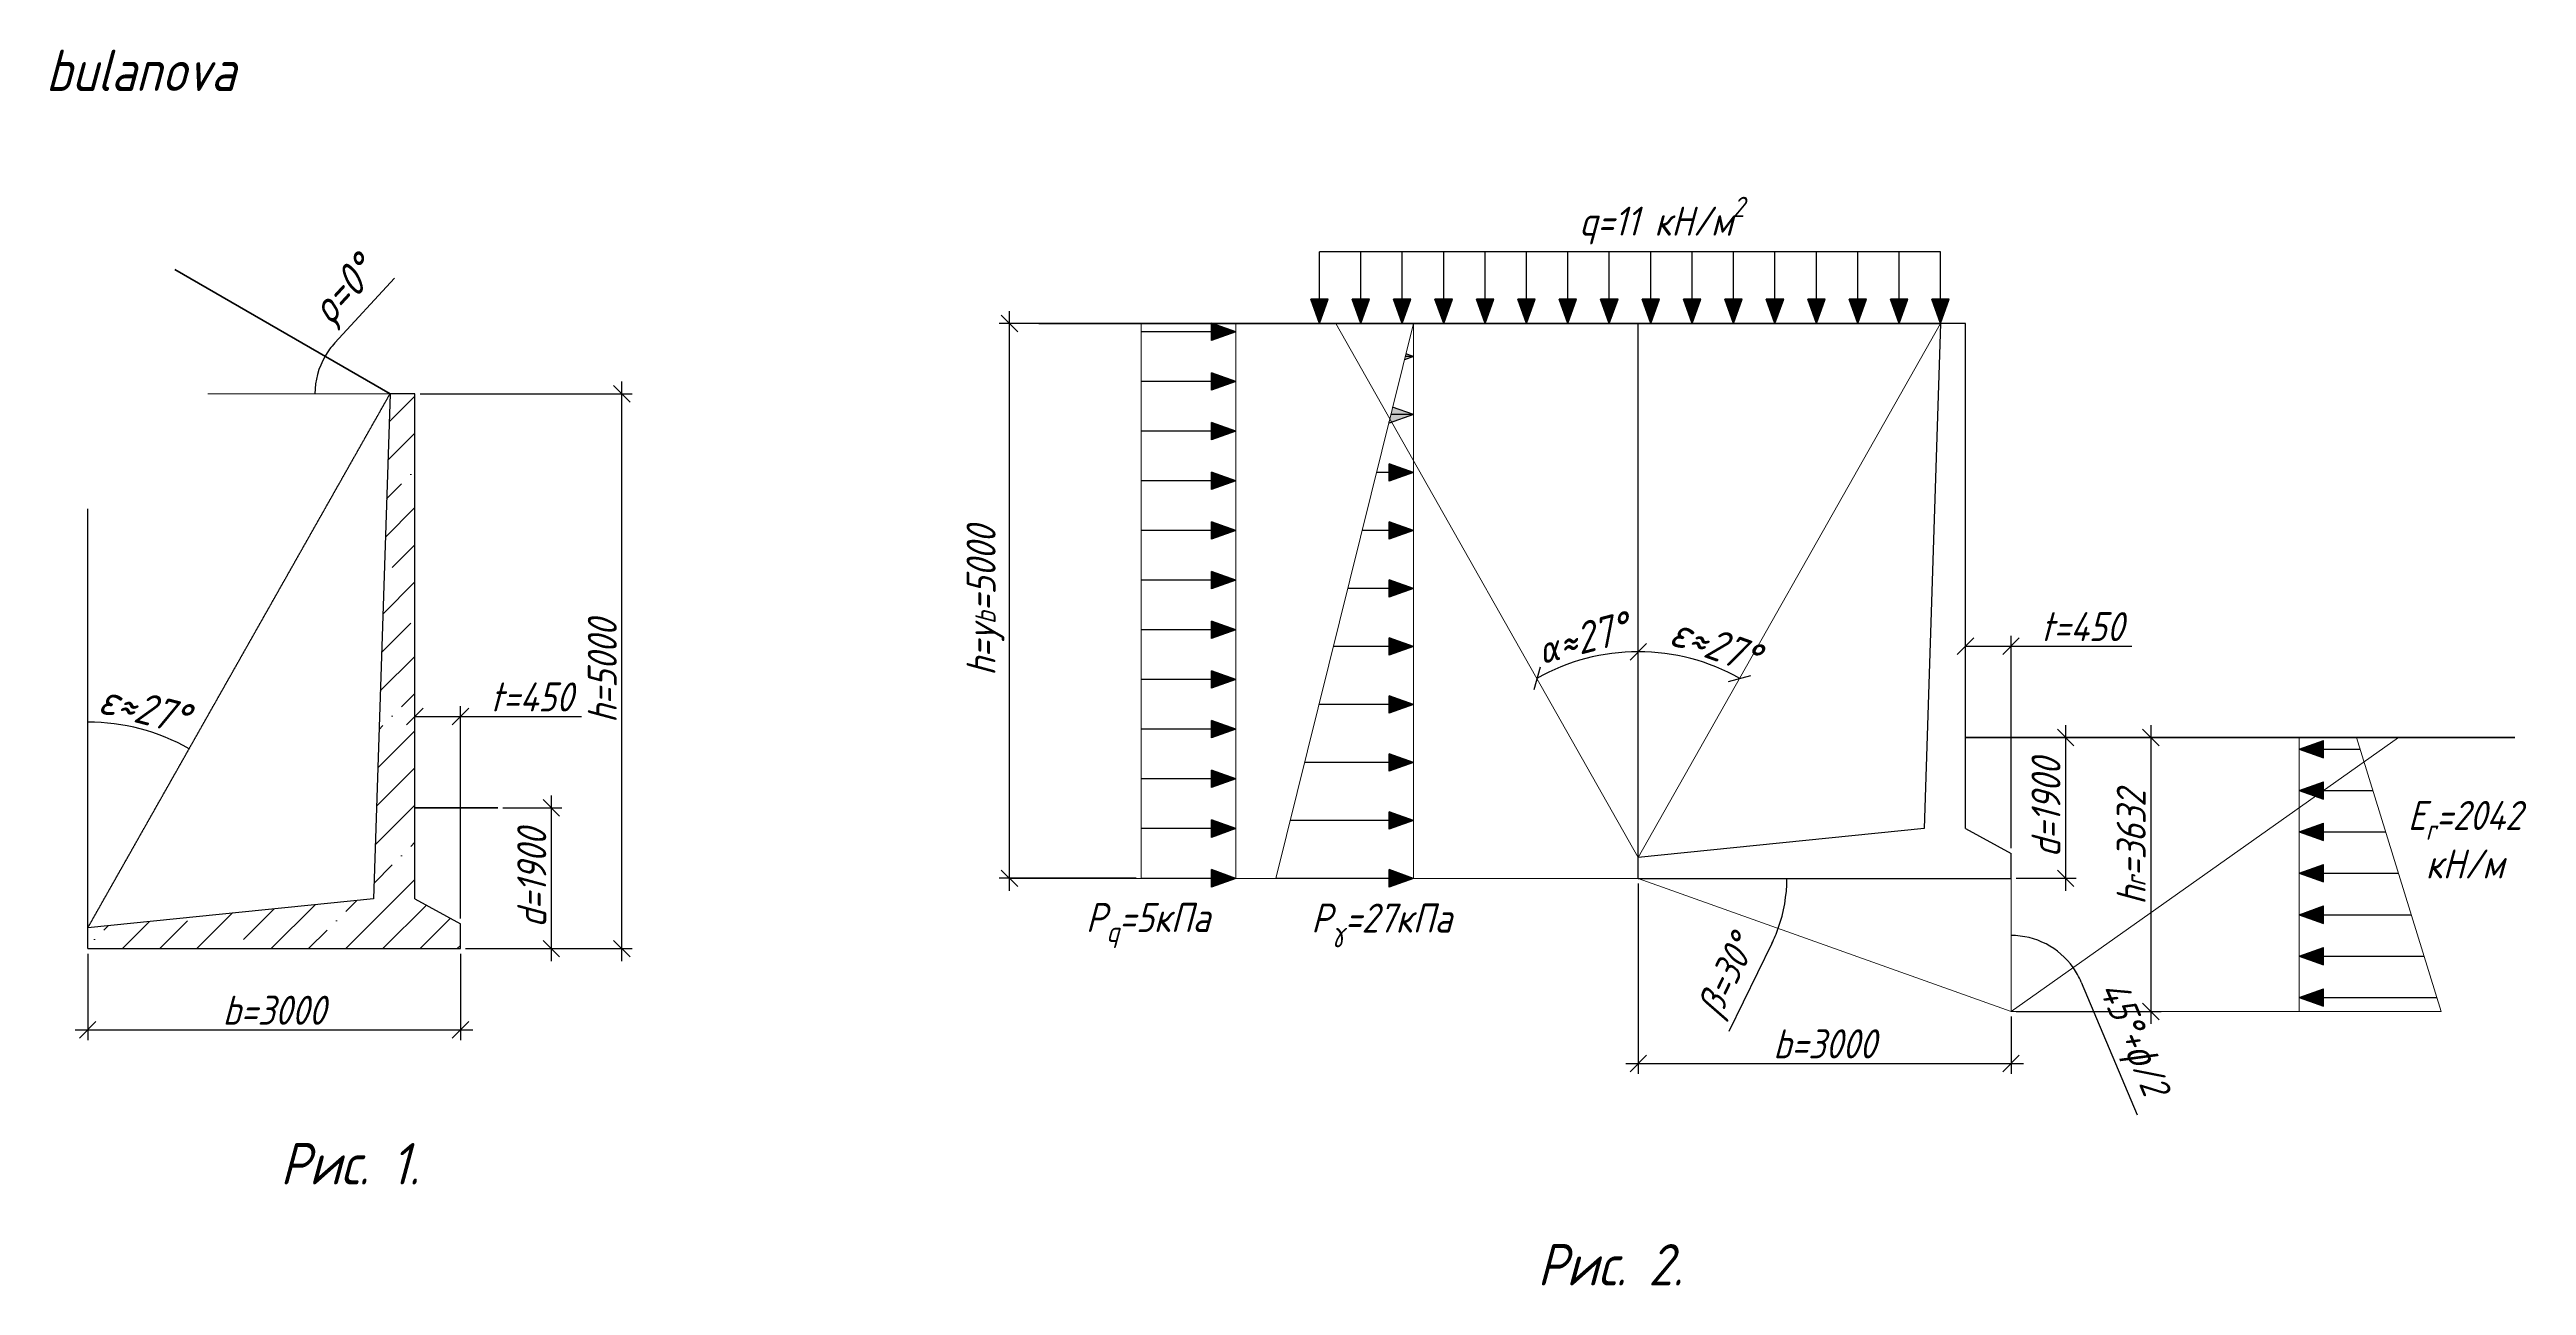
# Model space of a CAD drawing. Header units: millimetres. Extents: x -1004 to 900128, y -352756 to 107728.
# Drawn here: x 417828 to 447733, y -127437 to -112512 of the extents above; entities that cross this region are included whole.
import ezdxf

# ---------------------------------------------------------------- set-up
doc = ezdxf.new("R2010")
doc.units = ezdxf.units.MM
doc.linetypes.add('ACAD_ISO02W100', pattern=[15, 12, -3])
doc.linetypes.add('ACAD_ISO04W100', pattern=[30, 24, -3, 0, -3])
for name, color, linetype, lineweight in [('axles', 152, 'ACAD_ISO04W100', 20), ('basic', 95, 'Continuous', 30), ('hatch', 117, 'ACAD_ISO02W100', 25), ('hatching', 225, 'Continuous', 20), ('size', 45, 'Continuous', 20), ('text', 13, 'Continuous', 20), ('thick', 42, 'Continuous', 35), ('thin', 153, 'Continuous', 18)]:
    doc.layers.add(name, color=color, linetype=linetype, lineweight=lineweight)
doc.styles.add('Structures', font='isocpeur.ttf', dxfattribs={"width": 0.85, "oblique": 15})
doc.styles.add('structures 5', font='isocpeur.ttf', dxfattribs={"width": 0.85, "oblique": 15, "height": 5})
doc.dimstyles.new('structures 3.5', dxfattribs={"dimtxt": 3.5, "dimasz": 2, "dimexe": 1.25, "dimexo": 0.625, "dimtad": 1, "dimtxsty": 'Structures', "dimblk": 'OBLIQUE', "dimcen": 2.5, "dimdle": 1.5, "dimadec": 0, "dimazin": 0, "dimtfac": 1, "dimtmove": 0, "dimatfit": 3, "dimfxl": 1, "dimarcsym": 0})

# ---------------------------------------------------------------- blocks, each defined once
blk = doc.blocks.new('*D701')
at = {"layer": 'Defpoints', "color": 0, "transparency": 16777216}
for p in [(421939, -116669), (418289, -118059), (419126, -120779), (418289, -123119), (418289, -123119)]:
    blk.add_point(p, dxfattribs=at)
at = {"layer": 'size', "color": 0, "lineweight": -2, "transparency": 16777216}
blk.add_arc((418289, -123119), 2486, 60.4948, 90, dxfattribs=at)
at = {"layer": 'size', "color": 0, "transparency": 16777216, "insert": (418966, -120467), "char_height": 350, "attachment_point": 5, "rotation": 345.6873, "style": 'Structures'}
blk.add_mtext('{\\H1.08333x;ε≈27%%D}', dxfattribs=at)
blk = doc.blocks.new('_None')
blk = doc.blocks.new('_Oblique')
at = {"color": 0, "linetype": 'ByBlock', "lineweight": -2}
blk.add_line((-0.5, -0.5), (0.5, 0.5), dxfattribs=at)
blk = doc.blocks.new('*D702')
at = {"layer": 'Defpoints', "color": 0, "transparency": 16777216}
for p in [(418289, -123369), (422789, -123369), (422789, -124350)]:
    blk.add_point(p, dxfattribs=at)
at = {"layer": 'size', "color": 0, "lineweight": -2, "transparency": 16777216}
for p, q in [((418289, -123432), (418289, -124475)), ((422789, -123432), (422789, -124475)), ((418139, -124350), (422939, -124350))]:
    blk.add_line(p, q, dxfattribs=at)
at = {"layer": 'size', "color": 0, "lineweight": -2, "transparency": 16777216, "xscale": 200, "yscale": 200, "zscale": 200, "rotation": 180}
blk.add_blockref('_Oblique', (418289, -124350), dxfattribs=at)
at = {"layer": 'size', "color": 0, "lineweight": -2, "transparency": 16777216, "xscale": 200, "yscale": 200, "zscale": 200}
blk.add_blockref('_Oblique', (422789, -124350), dxfattribs=at)
at = {"layer": 'size', "color": 0, "transparency": 16777216, "insert": (420539, -124113), "char_height": 350, "attachment_point": 5, "style": 'Structures'}
blk.add_mtext('b=3000', dxfattribs=at)
blk = doc.blocks.new('*D703')
at = {"layer": 'Defpoints', "color": 0, "transparency": 16777216}
for p in [(423239, -121669), (423887, -121669), (422789, -123369)]:
    blk.add_point(p, dxfattribs=at)
at = {"layer": 'size', "color": 0, "lineweight": -2, "transparency": 16777216}
for p, q in [((423302, -121669), (424012, -121669)), ((423887, -123519), (423887, -121519)), ((422852, -123369), (424012, -123369))]:
    blk.add_line(p, q, dxfattribs=at)
at = {"layer": 'size', "color": 0, "lineweight": -2, "transparency": 16777216, "xscale": 200, "yscale": 200, "zscale": 200}
for p, rotation in [((423887, -121669), 90), ((423887, -123369), 270)]:
    blk.add_blockref('_Oblique', p, dxfattribs=dict(at, rotation=rotation))
at = {"layer": 'size', "color": 0, "transparency": 16777216, "insert": (423650, -122519), "char_height": 350, "attachment_point": 5, "rotation": 90, "style": 'Structures'}
blk.add_mtext('d=1900', dxfattribs=at)
blk = doc.blocks.new('*D704')
at = {"layer": 'Defpoints', "color": 0, "transparency": 16777216}
for p in [(422239, -116669), (424739, -116669), (422789, -123369)]:
    blk.add_point(p, dxfattribs=at)
at = {"layer": 'size', "color": 0, "lineweight": -2, "transparency": 16777216}
for p, q in [((424739, -123519), (424739, -116519)), ((422302, -116669), (424864, -116669)), ((422852, -123369), (424864, -123369))]:
    blk.add_line(p, q, dxfattribs=at)
at = {"layer": 'size', "color": 0, "lineweight": -2, "transparency": 16777216, "xscale": 200, "yscale": 200, "zscale": 200}
for p, rotation in [((424739, -116669), 90), ((424739, -123369), 270)]:
    blk.add_blockref('_Oblique', p, dxfattribs=dict(at, rotation=rotation))
at = {"layer": 'size', "color": 0, "transparency": 16777216, "insert": (424502, -120019), "char_height": 350, "width": 1317.03, "attachment_point": 5, "rotation": 90, "style": 'Structures'}
blk.add_mtext('h=5000', dxfattribs=at)
blk = doc.blocks.new('*D705')
at = {"layer": 'Defpoints', "color": 0, "transparency": 16777216}
for p in [(422239, -120567), (422239, -121669), (422789, -123069)]:
    blk.add_point(p, dxfattribs=at)
at = {"layer": 'size', "color": 0, "lineweight": -2, "transparency": 16777216}
for p, q in [((422239, -121607), (422239, -120442)), ((422789, -123007), (422789, -120442)), ((422239, -120567), (422939, -120567)), ((422789, -120567), (424250, -120567))]:
    blk.add_line(p, q, dxfattribs=at)
at = {"layer": 'size', "color": 0, "lineweight": -2, "transparency": 16777216, "xscale": 200, "yscale": 200, "zscale": 200, "rotation": 180}
blk.add_blockref('_Oblique', (422239, -120567), dxfattribs=at)
at = {"layer": 'size', "color": 0, "lineweight": -2, "transparency": 16777216, "xscale": 200, "yscale": 200, "zscale": 200}
blk.add_blockref('_Oblique', (422789, -120567), dxfattribs=at)
at = {"layer": 'size', "color": 0, "transparency": 16777216, "insert": (423649, -120330), "char_height": 350, "attachment_point": 5, "style": 'Structures'}
blk.add_mtext('t=450', dxfattribs=at)
blk = doc.blocks.new('*D707')
at = {"layer": 'Defpoints', "color": 0, "transparency": 16777216}
for p in [(419341, -115169), (421047, -116512), (419739, -116669), (421939, -116669), (421939, -116669)]:
    blk.add_point(p, dxfattribs=at)
at = {"layer": 'size', "color": 0, "lineweight": -2, "transparency": 16777216}
blk.add_line((421273, -116055), (421994, -115274), dxfattribs=at)
for start, end in [(150, 180), (137.3264, 150)]:
    blk.add_arc((421939, -116669), 906, start, end, dxfattribs=at)
at = {"layer": 'size', "color": 0, "transparency": 16777216, "insert": (421406, -115455), "char_height": 350, "attachment_point": 5, "rotation": 47.3264, "style": 'Structures'}
blk.add_mtext('{\\H1.08333x;ρ=0%%D}', dxfattribs=at)
blk = doc.blocks.new('*D708')
at = {"layer": 'Defpoints', "color": 0, "transparency": 16777216}
for p in [(437010, -115820), (440660, -115820), (437435, -119821), (437010, -122270), (437010, -122270)]:
    blk.add_point(p, dxfattribs=at)
at = {"layer": 'size', "color": 0, "lineweight": -2, "transparency": 16777216}
blk.add_arc((437010, -122270), 2486, 60.4948, 90, dxfattribs=at)
at = {"layer": 'size', "color": 0, "lineweight": -2, "transparency": 16777216, "xscale": 200, "yscale": 200, "zscale": 200}
for p, rotation in [((437010, -119785), 179.9999999999998), ((438234, -120107), 330.4948485991385)]:
    blk.add_blockref('_Oblique', p, dxfattribs=dict(at, rotation=rotation))
at = {"layer": 'size', "color": 0, "transparency": 16777216, "insert": (437932, -119693), "char_height": 350, "attachment_point": 5, "rotation": 340.3299, "style": 'Structures'}
blk.add_mtext('{\\H1.08333x;ε≈27%%D}', dxfattribs=at)
blk = doc.blocks.new('*D709')
at = {"layer": 'Defpoints', "color": 0, "transparency": 16777216}
for p in [(437010, -122520), (441510, -124127), (441510, -124756)]:
    blk.add_point(p, dxfattribs=at)
at = {"layer": 'size', "color": 0, "lineweight": -2, "transparency": 16777216}
for p, q in [((437010, -122583), (437010, -124881)), ((441510, -124190), (441510, -124881)), ((436860, -124756), (441660, -124756))]:
    blk.add_line(p, q, dxfattribs=at)
at = {"layer": 'size', "color": 0, "lineweight": -2, "transparency": 16777216, "xscale": 200, "yscale": 200, "zscale": 200, "rotation": 180}
blk.add_blockref('_Oblique', (437010, -124756), dxfattribs=at)
at = {"layer": 'size', "color": 0, "lineweight": -2, "transparency": 16777216, "xscale": 200, "yscale": 200, "zscale": 200}
blk.add_blockref('_Oblique', (441510, -124756), dxfattribs=at)
at = {"layer": 'size', "color": 0, "transparency": 16777216, "insert": (439260, -124519), "char_height": 350, "attachment_point": 5, "style": 'Structures'}
blk.add_mtext('b=3000', dxfattribs=at)
blk = doc.blocks.new('*D710')
at = {"layer": 'Defpoints', "color": 0, "transparency": 16777216}
for p in [(440960, -120820), (442170, -120820), (441510, -122520)]:
    blk.add_point(p, dxfattribs=at)
at = {"layer": 'size', "color": 0, "lineweight": -2, "transparency": 16777216}
for p, q in [((442170, -122670), (442170, -120670)), ((441023, -120820), (442295, -120820)), ((441573, -122520), (442295, -122520))]:
    blk.add_line(p, q, dxfattribs=at)
at = {"layer": 'size', "color": 0, "lineweight": -2, "transparency": 16777216, "xscale": 200, "yscale": 200, "zscale": 200}
for p, rotation in [((442170, -120820), 90), ((442170, -122520), 270)]:
    blk.add_blockref('_Oblique', p, dxfattribs=dict(at, rotation=rotation))
at = {"layer": 'size', "color": 0, "transparency": 16777216, "insert": (441932, -121670), "char_height": 350, "attachment_point": 5, "rotation": 90, "style": 'Structures'}
blk.add_mtext('d=1900', dxfattribs=at)
blk = doc.blocks.new('*D711')
at = {"layer": 'Defpoints', "color": 0, "transparency": 16777216}
for p in [(440960, -119718), (440960, -120820), (441510, -122220)]:
    blk.add_point(p, dxfattribs=at)
at = {"layer": 'size', "color": 0, "lineweight": -2, "transparency": 16777216}
for p, q in [((440960, -120758), (440960, -119593)), ((441510, -122158), (441510, -119593)), ((440960, -119718), (441660, -119718)), ((441510, -119718), (442970, -119718))]:
    blk.add_line(p, q, dxfattribs=at)
at = {"layer": 'size', "color": 0, "lineweight": -2, "transparency": 16777216, "xscale": 200, "yscale": 200, "zscale": 200, "rotation": 180}
blk.add_blockref('_Oblique', (440960, -119718), dxfattribs=at)
at = {"layer": 'size', "color": 0, "lineweight": -2, "transparency": 16777216, "xscale": 200, "yscale": 200, "zscale": 200}
blk.add_blockref('_Oblique', (441510, -119718), dxfattribs=at)
at = {"layer": 'size', "color": 0, "transparency": 16777216, "insert": (442370, -119481), "char_height": 350, "attachment_point": 5, "style": 'Structures'}
blk.add_mtext('t=450', dxfattribs=at)
blk = doc.blocks.new('*D712')
at = {"layer": 'Defpoints', "color": 0, "transparency": 16777216}
for p in [(443038, -120820), (441510, -124127), (443199, -124127)]:
    blk.add_point(p, dxfattribs=at)
at = {"layer": 'size', "color": 0, "lineweight": -2, "transparency": 16777216}
for p, q in [((443199, -120670), (443199, -124277)), ((443100, -120820), (443324, -120820)), ((441573, -124127), (443324, -124127))]:
    blk.add_line(p, q, dxfattribs=at)
at = {"layer": 'size', "color": 0, "lineweight": -2, "transparency": 16777216, "xscale": 200, "yscale": 200, "zscale": 200}
for p, rotation in [((443199, -120820), 90), ((443199, -124127), 270)]:
    blk.add_blockref('_Oblique', p, dxfattribs=dict(at, rotation=rotation))
at = {"layer": 'size', "color": 0, "transparency": 16777216, "insert": (442961, -122147), "char_height": 350, "attachment_point": 5, "rotation": 90, "style": 'Structures'}
blk.add_mtext('h{\\H0.7x;\\S^ r;}=3632', dxfattribs=at)
blk = doc.blocks.new('*D713')
at = {"layer": 'Defpoints', "color": 0, "transparency": 16777216}
for p in [(437010, -122520), (437010, -122520), (441510, -122520), (438793, -122725), (441510, -124129)]:
    blk.add_point(p, dxfattribs=at)
at = {"layer": 'size', "color": 0, "lineweight": -2, "transparency": 16777216}
blk.add_line((438622, -123308), (438102, -124371), dxfattribs=at)
for start, end in [(340.3359, 0), (333.9455, 340.3359)]:
    blk.add_arc((437010, -122520), 1794, start, end, dxfattribs=at)
at = {"layer": 'size', "color": 0, "transparency": 16777216, "insert": (438110, -123717), "char_height": 350, "attachment_point": 5, "rotation": 63.9455, "style": 'Structures'}
blk.add_mtext('{\\H0.95833x;β=30%%D}', dxfattribs=at)
blk = doc.blocks.new('*D714')
at = {"layer": 'Defpoints', "color": 0, "transparency": 16777216}
for p in [(446189, -120820), (441510, -122520), (441798, -123255), (441510, -124129), (441510, -124129)]:
    blk.add_point(p, dxfattribs=at)
at = {"layer": 'size', "color": 0, "lineweight": -2, "transparency": 16777216}
blk.add_line((442358, -123773), (443031, -125376), dxfattribs=at)
for start, end in [(35.2586, 90), (22.7695, 35.2586)]:
    blk.add_arc((441510, -124129), 919, start, end, dxfattribs=at)
at = {"layer": 'size', "color": 0, "transparency": 16777216, "insert": (442960, -124463), "char_height": 350, "attachment_point": 5, "rotation": 292.7695, "style": 'Structures'}
blk.add_mtext('45%%D+{\\H0.95833x;ϕ/2}', dxfattribs=at)
blk = doc.blocks.new('*D706')
at = {"layer": 'Defpoints', "color": 0, "transparency": 16777216}
for p in [(433360, -115820), (437010, -117210), (436173, -119930), (437010, -122270), (437010, -122270)]:
    blk.add_point(p, dxfattribs=at)
at = {"layer": 'size', "color": 0, "lineweight": -2, "transparency": 16777216}
blk.add_arc((437010, -122270), 2486, 90, 119.5052, dxfattribs=at)
at = {"layer": 'size', "color": 0, "lineweight": -2, "transparency": 16777216, "xscale": 200, "yscale": 200, "zscale": 200}
for p, rotation in [((437010, -119785), 359.9999999999999), ((435786, -120107), 209.5051514008612)]:
    blk.add_blockref('_Oblique', p, dxfattribs=dict(at, rotation=rotation))
at = {"layer": 'size', "color": 0, "transparency": 16777216, "insert": (436333, -119618), "char_height": 350, "width": 1326.72, "attachment_point": 5, "rotation": 14.3127, "style": 'Structures'}
blk.add_mtext('{\\H0.95833x;α\\H1.13044x;≈27%%D}', dxfattribs=at)
blk = doc.blocks.new('*D715')
at = {"layer": 'Defpoints', "color": 0, "transparency": 16777216}
for p in [(429418, -115820), (431009, -115820), (431009, -122520)]:
    blk.add_point(p, dxfattribs=at)
at = {"layer": 'size', "color": 0, "lineweight": -2, "transparency": 16777216}
for p, q in [((429418, -122670), (429418, -115670)), ((430947, -115820), (429293, -115820)), ((430947, -122520), (429293, -122520))]:
    blk.add_line(p, q, dxfattribs=at)
at = {"layer": 'size', "color": 0, "lineweight": -2, "transparency": 16777216, "xscale": 200, "yscale": 200, "zscale": 200}
for p, rotation in [((429418, -115820), 90), ((429418, -122520), 270)]:
    blk.add_blockref('_Oblique', p, dxfattribs=dict(at, rotation=rotation))
at = {"layer": 'size', "color": 0, "transparency": 16777216, "insert": (429128, -119170), "char_height": 350, "attachment_point": 5, "rotation": 90, "style": 'Structures'}
blk.add_mtext('h=y{\\H0.7x;\\S^ b;}=5000', dxfattribs=at)

msp = doc.modelspace()

# ---------------------------------------------------------------- hatches: boundary and pattern name
at = {"layer": 'basic'}
h = msp.add_hatch(color=256, dxfattribs=at)
h.dxf.hatch_style = 1
h.paths.add_polyline_path([(433055.2, -115525.796), (433160.125, -115820.453), (433160.125, -115525.796)])
h.paths.add_polyline_path([(433160.125, -115525.796), (433160.125, -115820.453), (433265.05, -115525.796)])
h = msp.add_hatch(color=256, dxfattribs=at)
h.dxf.hatch_style = 1
h.paths.add_polyline_path([(433555.2, -115525.796), (433660.125, -115820.453), (433660.125, -115525.796)])
h.paths.add_polyline_path([(433660.125, -115525.796), (433660.125, -115820.453), (433765.05, -115525.796)])
h = msp.add_hatch(color=256, dxfattribs=at)
h.dxf.hatch_style = 1
h.paths.add_polyline_path([(434055.2, -115525.796), (434160.125, -115820.453), (434160.125, -115525.796)])
h.paths.add_polyline_path([(434160.125, -115525.796), (434160.125, -115820.453), (434265.05, -115525.796)])
h = msp.add_hatch(color=256, dxfattribs=at)
h.dxf.hatch_style = 1
h.paths.add_polyline_path([(434555.2, -115525.796), (434660.125, -115820.453), (434660.125, -115525.796)])
h.paths.add_polyline_path([(434660.125, -115525.796), (434660.125, -115820.453), (434765.05, -115525.796)])
h = msp.add_hatch(color=256, dxfattribs=at)
h.dxf.hatch_style = 1
h.paths.add_polyline_path([(435055.2, -115525.796), (435160.125, -115820.453), (435160.125, -115525.796)])
h.paths.add_polyline_path([(435160.125, -115525.796), (435160.125, -115820.453), (435265.05, -115525.796)])
h = msp.add_hatch(color=256, dxfattribs=at)
h.dxf.hatch_style = 1
h.paths.add_polyline_path([(435555.2, -115525.796), (435660.125, -115820.453), (435660.125, -115525.796)])
h.paths.add_polyline_path([(435660.125, -115525.796), (435660.125, -115820.453), (435765.05, -115525.796)])
h = msp.add_hatch(color=256, dxfattribs=at)
h.dxf.hatch_style = 1
h.paths.add_polyline_path([(436055.2, -115525.796), (436160.125, -115820.453), (436160.125, -115525.796)])
h.paths.add_polyline_path([(436160.125, -115525.796), (436160.125, -115820.453), (436265.05, -115525.796)])
h = msp.add_hatch(color=256, dxfattribs=at)
h.dxf.hatch_style = 1
h.paths.add_polyline_path([(436555.2, -115525.796), (436660.125, -115820.453), (436660.125, -115525.796)])
h.paths.add_polyline_path([(436660.125, -115525.796), (436660.125, -115820.453), (436765.05, -115525.796)])
h = msp.add_hatch(color=256, dxfattribs=at)
h.dxf.hatch_style = 1
h.paths.add_polyline_path([(437055.2, -115525.796), (437160.125, -115820.453), (437160.125, -115525.796)])
h.paths.add_polyline_path([(437160.125, -115525.796), (437160.125, -115820.453), (437265.05, -115525.796)])
h = msp.add_hatch(color=256, dxfattribs=at)
h.dxf.hatch_style = 1
h.paths.add_polyline_path([(437555.2, -115525.796), (437660.125, -115820.453), (437660.125, -115525.796)])
h.paths.add_polyline_path([(437660.125, -115525.796), (437660.125, -115820.453), (437765.05, -115525.796)])
h = msp.add_hatch(color=256, dxfattribs=at)
h.dxf.hatch_style = 1
h.paths.add_polyline_path([(438055.2, -115525.796), (438160.125, -115820.453), (438160.125, -115525.796)])
h.paths.add_polyline_path([(438160.125, -115525.796), (438160.125, -115820.453), (438265.05, -115525.796)])
h = msp.add_hatch(color=256, dxfattribs=at)
h.dxf.hatch_style = 1
h.paths.add_polyline_path([(438555.2, -115525.796), (438660.125, -115820.453), (438660.125, -115525.796)])
h.paths.add_polyline_path([(438660.125, -115525.796), (438660.125, -115820.453), (438765.05, -115525.796)])
h = msp.add_hatch(color=256, dxfattribs=at)
h.dxf.hatch_style = 1
h.paths.add_polyline_path([(439055.2, -115525.796), (439160.125, -115820.453), (439160.125, -115525.796)])
h.paths.add_polyline_path([(439160.125, -115525.796), (439160.125, -115820.453), (439265.05, -115525.796)])
h = msp.add_hatch(color=256, dxfattribs=at)
h.dxf.hatch_style = 1
h.paths.add_polyline_path([(439555.2, -115525.796), (439660.125, -115820.453), (439660.125, -115525.796)])
h.paths.add_polyline_path([(439660.125, -115525.796), (439660.125, -115820.453), (439765.05, -115525.796)])
h = msp.add_hatch(color=256, dxfattribs=at)
h.dxf.hatch_style = 1
h.paths.add_polyline_path([(440055.2, -115525.796), (440160.125, -115820.453), (440160.125, -115525.796)])
h.paths.add_polyline_path([(440160.125, -115525.796), (440160.125, -115820.453), (440265.05, -115525.796)])
h = msp.add_hatch(color=256, dxfattribs=at)
h.dxf.hatch_style = 1
h.paths.add_polyline_path([(440555.2, -115525.796), (440660.125, -115820.453), (440660.125, -115525.796)])
h.paths.add_polyline_path([(440660.125, -115525.796), (440660.125, -115820.453), (440765.05, -115525.796)])
h = msp.add_hatch(color=256, dxfattribs=at)
h.dxf.hatch_style = 1
h.paths.add_polyline_path([(431856.602, -115815.527), (432151.258, -115920.453), (431856.602, -115920.453)])
h.paths.add_polyline_path([(431856.602, -115920.453), (432151.258, -115920.453), (431856.602, -116025.378)])
h = msp.add_hatch(color=256, dxfattribs=at)
h.dxf.hatch_style = 1
h.paths.add_polyline_path([(434203.797, -116187.967), (434195.733, -116220.453), (434295.026, -116220.453)])
h.paths.add_polyline_path([(434295.026, -116220.453), (434195.733, -116220.453), (434186.105, -116259.239)])
h.paths.add_polyline_path([(434295.026, -116920.453), (434021.971, -116920.453), (434009.968, -116968.806), (434035.003, -117013.045)])
h.paths.add_polyline_path([(434044.147, -116831.116), (434021.971, -116920.453), (434295.026, -116920.453)])
h.paths.add_polyline_path([(434009.968, -116968.806), (434000.37, -117007.473), (434000.37, -117025.378), (434035.003, -117013.045)])
h = msp.add_hatch(color=256, dxfattribs=at)
h.dxf.hatch_style = 1
h.paths.add_polyline_path([(431856.602, -116415.527), (432151.258, -116520.453), (431856.602, -116520.453)])
h.paths.add_polyline_path([(431856.602, -116520.453), (432151.258, -116520.453), (431856.602, -116625.378)])
h = msp.add_hatch(color=256, dxfattribs=at)
h.dxf.hatch_style = 1
h.paths.add_polyline_path([(431856.602, -117015.527), (432151.258, -117120.453), (431856.602, -117120.453)])
h.paths.add_polyline_path([(431856.602, -117120.453), (432151.258, -117120.453), (431856.602, -117225.378)])
h = msp.add_hatch(color=256, dxfattribs=at)
h.dxf.hatch_style = 1
h.paths.add_polyline_path([(434000.37, -117515.527), (434295.026, -117620.453), (434000.37, -117620.453)])
h.paths.add_polyline_path([(434000.37, -117620.453), (434295.026, -117620.453), (434000.37, -117725.378)])
h = msp.add_hatch(color=256, dxfattribs=at)
h.dxf.hatch_style = 1
h.paths.add_polyline_path([(431856.602, -117615.527), (432151.258, -117720.453), (431856.602, -117720.453)])
h.paths.add_polyline_path([(431856.602, -117720.453), (432151.258, -117720.453), (431856.602, -117825.378)])
h = msp.add_hatch(color=256, dxfattribs=at)
h.dxf.hatch_style = 1
h.paths.add_polyline_path([(431856.602, -118215.527), (432151.258, -118320.453), (431856.602, -118320.453)])
h.paths.add_polyline_path([(431856.602, -118320.453), (432151.258, -118320.453), (431856.602, -118425.378)])
h = msp.add_hatch(color=256, dxfattribs=at)
h.dxf.hatch_style = 1
h.paths.add_polyline_path([(434000.37, -118215.527), (434295.026, -118320.453), (434000.37, -118320.453)])
h.paths.add_polyline_path([(434000.37, -118320.453), (434295.026, -118320.453), (434000.37, -118425.378)])
h = msp.add_hatch(color=256, dxfattribs=at)
h.dxf.hatch_style = 1
h.paths.add_polyline_path([(431856.602, -118815.527), (432151.258, -118920.453), (431856.602, -118920.453)])
h.paths.add_polyline_path([(431856.602, -118920.453), (432151.258, -118920.453), (431856.602, -119025.378)])
h = msp.add_hatch(color=256, dxfattribs=at)
h.dxf.hatch_style = 1
h.paths.add_polyline_path([(434000.37, -118915.527), (434295.026, -119020.453), (434000.37, -119020.453)])
h.paths.add_polyline_path([(434000.37, -119020.453), (434295.026, -119020.453), (434000.37, -119125.378)])
h = msp.add_hatch(color=256, dxfattribs=at)
h.dxf.hatch_style = 1
h.paths.add_polyline_path([(431856.602, -119415.527), (432151.258, -119520.453), (431856.602, -119520.453)])
h.paths.add_polyline_path([(431856.602, -119520.453), (432151.258, -119520.453), (431856.602, -119625.378)])
h = msp.add_hatch(color=256, dxfattribs=at)
h.dxf.hatch_style = 1
h.paths.add_polyline_path([(434000.37, -119615.527), (434295.026, -119720.453), (434000.37, -119720.453)])
h.paths.add_polyline_path([(434000.37, -119720.453), (434295.026, -119720.453), (434000.37, -119825.378)])
h = msp.add_hatch(color=256, dxfattribs=at)
h.dxf.hatch_style = 1
h.paths.add_polyline_path([(431856.602, -120015.527), (432151.258, -120120.453), (431856.602, -120120.453)])
h.paths.add_polyline_path([(431856.602, -120120.453), (432151.258, -120120.453), (431856.602, -120225.378)])
h = msp.add_hatch(color=256, dxfattribs=at)
h.dxf.hatch_style = 1
h.paths.add_polyline_path([(434000.37, -120315.527), (434295.026, -120420.453), (434000.37, -120420.453)])
h.paths.add_polyline_path([(434000.37, -120420.453), (434295.026, -120420.453), (434000.37, -120525.378)])
h = msp.add_hatch(color=256, dxfattribs=at)
h.dxf.hatch_style = 1
h.paths.add_polyline_path([(431856.602, -120615.527), (432151.258, -120720.453), (431856.602, -120720.453)])
h.paths.add_polyline_path([(431856.602, -120720.453), (432151.258, -120720.453), (431856.602, -120825.378)])
h = msp.add_hatch(color=256, dxfattribs=at)
h.dxf.hatch_style = 1
h.paths.add_polyline_path([(434000.37, -121015.527), (434295.026, -121120.453), (434000.37, -121120.453)])
h.paths.add_polyline_path([(434000.37, -121120.453), (434295.026, -121120.453), (434000.37, -121225.378)])
h = msp.add_hatch(color=256, dxfattribs=at)
h.dxf.hatch_style = 1
h.paths.add_polyline_path([(445283.354, -120854.255), (444988.697, -120959.18), (445283.354, -120959.18)])
h.paths.add_polyline_path([(445283.354, -120959.18), (444988.697, -120959.18), (445283.354, -121064.105)])
h = msp.add_hatch(color=256, dxfattribs=at)
h.dxf.hatch_style = 1
h.paths.add_polyline_path([(431856.602, -121215.527), (432151.258, -121320.453), (431856.602, -121320.453)])
h.paths.add_polyline_path([(431856.602, -121320.453), (432151.258, -121320.453), (431856.602, -121425.378)])
h = msp.add_hatch(color=256, dxfattribs=at)
h.dxf.hatch_style = 1
h.paths.add_polyline_path([(445283.354, -121354.255), (444988.697, -121459.18), (445283.354, -121459.18)])
h.paths.add_polyline_path([(445283.354, -121459.18), (444988.697, -121459.18), (445283.354, -121564.105)])
h = msp.add_hatch(color=256, dxfattribs=at)
h.dxf.hatch_style = 1
h.paths.add_polyline_path([(431856.602, -121815.527), (432151.258, -121920.453), (431856.602, -121920.453)])
h.paths.add_polyline_path([(431856.602, -121920.453), (432151.258, -121920.453), (431856.602, -122025.378)])
h = msp.add_hatch(color=256, dxfattribs=at)
h.dxf.hatch_style = 1
h.paths.add_polyline_path([(434000.37, -121715.527), (434295.026, -121820.453), (434000.37, -121820.453)])
h.paths.add_polyline_path([(434000.37, -121820.453), (434295.026, -121820.453), (434000.37, -121925.378)])
h = msp.add_hatch(color=256, dxfattribs=at)
h.dxf.hatch_style = 1
h.paths.add_polyline_path([(445283.354, -121854.255), (444988.697, -121959.18), (445283.354, -121959.18)])
h.paths.add_polyline_path([(445283.354, -121959.18), (444988.697, -121959.18), (445283.354, -122064.105)])
h = msp.add_hatch(color=256, dxfattribs=at)
h.dxf.hatch_style = 1
h.paths.add_polyline_path([(431856.602, -122415.527), (432151.258, -122520.453), (431856.602, -122520.453)])
h.paths.add_polyline_path([(431856.602, -122520.453), (432151.258, -122520.453), (431856.602, -122625.378)])
h = msp.add_hatch(color=256, dxfattribs=at)
h.dxf.hatch_style = 1
h.paths.add_polyline_path([(434000.37, -122415.527), (434295.026, -122520.453), (434000.37, -122520.453)])
h.paths.add_polyline_path([(434000.37, -122520.453), (434295.026, -122520.453), (434000.37, -122625.378)])
h = msp.add_hatch(color=256, dxfattribs=at)
h.dxf.hatch_style = 1
h.paths.add_polyline_path([(445283.354, -122354.255), (444988.697, -122459.18), (445283.354, -122459.18)])
h.paths.add_polyline_path([(445283.354, -122459.18), (444988.697, -122459.18), (445283.354, -122564.105)])
h = msp.add_hatch(color=256, dxfattribs=at)
h.dxf.hatch_style = 1
h.paths.add_polyline_path([(445283.354, -122854.255), (444988.697, -122959.18), (445283.354, -122959.18)])
h.paths.add_polyline_path([(445283.354, -122959.18), (444988.697, -122959.18), (445283.354, -123064.105)])
h = msp.add_hatch(color=256, dxfattribs=at)
h.dxf.hatch_style = 1
h.paths.add_polyline_path([(445283.354, -123354.255), (444988.697, -123459.18), (445283.354, -123459.18)])
h.paths.add_polyline_path([(445283.354, -123459.18), (444988.697, -123459.18), (445283.354, -123564.105)])
h = msp.add_hatch(color=256, dxfattribs=at)
h.dxf.hatch_style = 1
h.paths.add_polyline_path([(445283.354, -123854.255), (444988.697, -123959.18), (445283.354, -123959.18)])
h.paths.add_polyline_path([(445283.354, -123959.18), (444988.697, -123959.18), (445283.354, -124064.105)])
at = {"layer": 'hatching'}
h = msp.add_hatch(dxfattribs=at)
h.set_pattern_fill('ANSI35', color=256, scale=100)
h.set_pattern_definition([(45, (415341.5, -126737.3), (-449.013, 449.013), []), (45, (415790.54, -126737.3), (-449.013, 449.013), [793.75, -158.75, 0, -158.75])])
h.paths.add_polyline_path([(422239.249, -116669.188), (421939.249, -116669.188), (421739.249, -122769.188), (418289.249, -123119.188), (418289.249, -123369.188), (422789.249, -123369.188), (422789.249, -123069.188), (422239.249, -122769.188)])

# ---------------------------------------------------------------- linework, layer by layer
at = {"layer": 'axles', "ltscale": 0.2}
msp.add_line((437010.125, -122520.453), (429421.8, -122520.453), dxfattribs=at)
at = {"layer": 'basic'}
for p, q in [((433160.125, -115820.453), (433160.125, -114953.919)), ((440660.125, -114953.919), (433160.125, -114953.919)), ((433660.125, -115820.453), (433660.125, -114953.919)), ((434160.125, -115820.453), (434160.125, -114953.919)), ((434660.125, -115820.453), (434660.125, -114953.919)), ((435160.125, -115820.453), (435160.125, -114953.919)), ((435660.125, -115820.453), (435660.125, -114953.919)), ((436160.125, -115820.453), (436160.125, -114953.919)), ((436660.125, -115820.453), (436660.125, -114953.919)), ((437160.125, -115820.453), (437160.125, -114953.919)), ((437660.125, -115820.453), (437660.125, -114953.919)), ((438160.125, -115820.453), (438160.125, -114953.919)), ((438660.125, -115820.453), (438660.125, -114953.919)), ((439160.125, -115820.453), (439160.125, -114953.919)), ((439660.125, -115820.453), (439660.125, -114953.919)), ((440160.125, -115820.453), (440160.125, -114953.919)), ((440660.125, -115820.453), (440660.125, -114953.919)), ((433160.125, -115820.453), (433055.2, -115525.796)), ((433265.05, -115525.796), (433055.2, -115525.796)), ((433160.125, -115820.453), (433265.05, -115525.796)), ((433660.125, -115820.453), (433555.2, -115525.796)), ((433765.05, -115525.796), (433555.2, -115525.796)), ((433660.125, -115820.453), (433765.05, -115525.796)), ((434160.125, -115820.453), (434055.2, -115525.796)), ((434265.05, -115525.796), (434055.2, -115525.796)), ((434160.125, -115820.453), (434265.05, -115525.796)), ((434660.125, -115820.453), (434555.2, -115525.796)), ((434765.05, -115525.796), (434555.2, -115525.796)), ((434660.125, -115820.453), (434765.05, -115525.796)), ((435160.125, -115820.453), (435055.2, -115525.796)), ((435265.05, -115525.796), (435055.2, -115525.796)), ((435160.125, -115820.453), (435265.05, -115525.796)), ((435660.125, -115820.453), (435555.2, -115525.796)), ((435765.05, -115525.796), (435555.2, -115525.796)), ((435660.125, -115820.453), (435765.05, -115525.796)), ((436160.125, -115820.453), (436055.2, -115525.796)), ((436265.05, -115525.796), (436055.2, -115525.796)), ((436160.125, -115820.453), (436265.05, -115525.796)), ((436660.125, -115820.453), (436555.2, -115525.796)), ((436765.05, -115525.796), (436555.2, -115525.796)), ((436660.125, -115820.453), (436765.05, -115525.796)), ((437160.125, -115820.453), (437055.2, -115525.796)), ((437265.05, -115525.796), (437055.2, -115525.796)), ((437160.125, -115820.453), (437265.05, -115525.796)), ((437660.125, -115820.453), (437555.2, -115525.796)), ((437765.05, -115525.796), (437555.2, -115525.796)), ((437660.125, -115820.453), (437765.05, -115525.796)), ((438160.125, -115820.453), (438055.2, -115525.796)), ((438265.05, -115525.796), (438055.2, -115525.796)), ((438160.125, -115820.453), (438265.05, -115525.796)), ((438660.125, -115820.453), (438555.2, -115525.796)), ((438765.05, -115525.796), (438555.2, -115525.796)), ((438660.125, -115820.453), (438765.05, -115525.796)), ((439160.125, -115820.453), (439055.2, -115525.796)), ((439265.05, -115525.796), (439055.2, -115525.796)), ((439160.125, -115820.453), (439265.05, -115525.796)), ((439660.125, -115820.453), (439555.2, -115525.796)), ((439765.05, -115525.796), (439555.2, -115525.796)), ((439660.125, -115820.453), (439765.05, -115525.796)), ((440160.125, -115820.453), (440055.2, -115525.796)), ((440265.05, -115525.796), (440055.2, -115525.796)), ((440160.125, -115820.453), (440265.05, -115525.796)), ((440660.125, -115820.453), (440555.2, -115525.796)), ((440765.05, -115525.796), (440555.2, -115525.796)), ((440660.125, -115820.453), (440765.05, -115525.796)), ((432151.258, -115920.453), (431009.391, -115920.453)), ((432151.258, -115920.453), (431856.602, -115815.527)), ((431856.602, -116025.378), (431856.602, -115815.527)), ((432151.258, -115920.453), (431856.602, -116025.378)), ((440660.125, -115820.453), (440460.125, -121920.453)), ((440960.125, -115820.453), (440660.125, -115820.453)), ((440960.125, -121920.453), (440960.125, -115820.453)), ((434295.026, -116220.453), (434186.105, -116259.239)), ((434295.026, -116220.453), (434195.733, -116220.453)), ((434295.026, -116220.453), (434203.797, -116187.967)), ((432151.258, -116520.453), (431009.391, -116520.453)), ((432151.258, -116520.453), (431856.602, -116415.527)), ((431856.602, -116625.378), (431856.602, -116415.527)), ((432151.258, -116520.453), (431856.602, -116625.378)), ((421939.249, -116669.188), (421739.249, -122769.188)), ((422239.249, -116669.188), (421939.249, -116669.188)), ((422239.249, -122769.188), (422239.249, -116669.188)), ((434295.026, -116920.453), (434000.37, -117025.378)), ((434295.026, -116920.453), (434021.971, -116920.453)), ((434295.026, -116920.453), (434044.147, -116831.116)), ((432151.258, -117120.453), (431009.391, -117120.453)), ((432151.258, -117120.453), (431856.602, -117015.527)), ((431856.602, -117225.378), (431856.602, -117015.527)), ((432151.258, -117120.453), (431856.602, -117225.378)), ((434000.37, -117025.378), (434000.37, -117007.473)), ((434295.026, -117620.453), (434000.37, -117515.527)), ((434000.37, -117725.378), (434000.37, -117515.527)), ((432151.258, -117720.453), (431009.391, -117720.453)), ((432151.258, -117720.453), (431856.602, -117615.527)), ((431856.602, -117825.378), (431856.602, -117615.527)), ((432151.258, -117720.453), (431856.602, -117825.378)), ((434295.026, -117620.453), (433848.208, -117620.453)), ((434295.026, -117620.453), (434000.37, -117725.378)), ((432151.258, -118320.453), (431009.391, -118320.453)), ((432151.258, -118320.453), (431856.602, -118215.527)), ((431856.602, -118425.378), (431856.602, -118215.527)), ((432151.258, -118320.453), (431856.602, -118425.378)), ((434295.026, -118320.453), (433674.446, -118320.453)), ((434295.026, -118320.453), (434000.37, -118215.527)), ((434000.37, -118425.378), (434000.37, -118215.527)), ((434295.026, -118320.453), (434000.37, -118425.378)), ((432151.258, -118920.453), (431009.391, -118920.453)), ((432151.258, -118920.453), (431856.602, -118815.527)), ((431856.602, -119025.378), (431856.602, -118815.527)), ((432151.258, -118920.453), (431856.602, -119025.378)), ((434295.026, -119020.453), (433500.684, -119020.453)), ((434295.026, -119020.453), (434000.37, -118915.527)), ((434000.37, -119125.378), (434000.37, -118915.527)), ((434295.026, -119020.453), (434000.37, -119125.378)), ((432151.258, -119520.453), (431009.391, -119520.453)), ((432151.258, -119520.453), (431856.602, -119415.527)), ((431856.602, -119625.378), (431856.602, -119415.527)), ((432151.258, -119520.453), (431856.602, -119625.378)), ((434295.026, -119720.453), (434000.37, -119615.527)), ((434000.37, -119825.378), (434000.37, -119615.527)), ((434295.026, -119720.453), (433326.921, -119720.453)), ((434295.026, -119720.453), (434000.37, -119825.378)), ((432151.258, -120120.453), (431009.391, -120120.453)), ((432151.258, -120120.453), (431856.602, -120015.527)), ((431856.602, -120225.378), (431856.602, -120015.527)), ((432151.258, -120120.453), (431856.602, -120225.378)), ((434295.026, -120420.453), (433153.159, -120420.453)), ((434295.026, -120420.453), (434000.37, -120315.527)), ((434000.37, -120525.378), (434000.37, -120315.527)), ((434295.026, -120420.453), (434000.37, -120525.378)), ((432151.258, -120720.453), (431009.391, -120720.453)), ((432151.258, -120720.453), (431856.602, -120615.527)), ((431856.602, -120825.378), (431856.602, -120615.527)), ((432151.258, -120720.453), (431856.602, -120825.378)), ((434295.026, -121120.453), (434000.37, -121015.527)), ((434000.37, -121225.378), (434000.37, -121015.527)), ((444988.697, -120959.18), (445283.354, -120854.255)), ((444988.697, -120959.18), (445724.918, -120959.18)), ((444988.697, -120959.18), (445283.354, -121064.105)), ((445283.354, -121064.105), (445283.354, -120854.255)), ((432151.258, -121320.453), (431009.391, -121320.453)), ((432151.258, -121320.453), (431856.602, -121215.527)), ((431856.602, -121425.378), (431856.602, -121215.527)), ((432151.258, -121320.453), (431856.602, -121425.378)), ((434295.026, -121120.453), (432979.397, -121120.453)), ((434295.026, -121120.453), (434000.37, -121225.378)), ((444988.697, -121459.18), (445283.354, -121354.255)), ((445283.354, -121564.105), (445283.354, -121354.255)), ((444988.697, -121459.18), (445879.407, -121459.18)), ((444988.697, -121459.18), (445283.354, -121564.105)), ((432151.258, -121920.453), (431009.391, -121920.453)), ((432151.258, -121920.453), (431856.602, -121815.527)), ((431856.602, -122025.378), (431856.602, -121815.527)), ((432151.258, -121920.453), (431856.602, -122025.378)), ((434295.026, -121820.453), (432805.634, -121820.453)), ((434295.026, -121820.453), (434000.37, -121715.527)), ((434000.37, -121925.378), (434000.37, -121715.527)), ((434295.026, -121820.453), (434000.37, -121925.378)), ((440460.125, -121920.453), (437010.125, -122270.453)), ((440960.125, -121920.453), (441510.125, -122220.453)), ((444988.697, -121959.18), (445283.354, -121854.255)), ((444988.697, -121959.18), (446033.896, -121959.18)), ((444988.697, -121959.18), (445283.354, -122064.105)), ((445283.354, -122064.105), (445283.354, -121854.255)), ((437010.125, -122520.453), (437010.125, -122270.453)), ((441510.125, -122520.453), (441510.125, -122220.453)), ((432151.258, -122520.453), (431009.391, -122520.453)), ((432151.258, -122520.453), (431856.602, -122415.527)), ((431856.602, -122625.378), (431856.602, -122415.527)), ((432151.258, -122520.453), (431856.602, -122625.378)), ((434295.026, -122520.453), (432631.872, -122520.453)), ((434295.026, -122520.453), (434000.37, -122415.527)), ((434000.37, -122625.378), (434000.37, -122415.527)), ((434295.026, -122520.453), (434000.37, -122625.378)), ((437010.125, -122520.453), (441510.125, -122520.453)), ((444988.697, -122459.18), (445283.354, -122354.255)), ((444988.697, -122459.18), (446188.385, -122459.18)), ((444988.697, -122459.18), (445283.354, -122564.105)), ((445283.354, -122564.105), (445283.354, -122354.255)), ((421739.249, -122769.188), (418289.249, -123119.188)), ((422239.249, -122769.188), (422789.249, -123069.188)), ((444988.697, -122959.18), (445283.354, -122854.255)), ((445283.354, -123064.105), (445283.354, -122854.255)), ((418289.249, -123369.188), (418289.249, -123119.188)), ((422789.249, -123369.188), (422789.249, -123069.188)), ((444988.697, -122959.18), (446342.874, -122959.18)), ((444988.697, -122959.18), (445283.354, -123064.105)), ((418289.249, -123369.188), (422789.249, -123369.188)), ((444988.697, -123459.18), (445283.354, -123354.255)), ((444988.697, -123459.18), (446497.362, -123459.18)), ((444988.697, -123459.18), (445283.354, -123564.105)), ((445283.354, -123564.105), (445283.354, -123354.255)), ((444988.697, -123959.18), (445283.354, -123854.255)), ((444988.697, -123959.18), (446651.851, -123959.18)), ((444988.697, -123959.18), (445283.354, -124064.105)), ((445283.354, -124064.105), (445283.354, -123854.255))]:
    msp.add_line(p, q, dxfattribs=at)
at = {"layer": 'hatch', "ltscale": 0.4}
for p, q in [((437010.125, -122270.453), (437010.125, -115820.453)), ((418289.249, -123119.188), (421939.249, -116669.188)), ((418289.249, -123119.188), (418289.249, -118059.061))]:
    msp.add_line(p, q, dxfattribs=at)
at = {"layer": 'thick'}
for p, q in [((421939.249, -116669.188), (419341.173, -115169.188)), ((440660.125, -115820.453), (429774.031, -115820.453)), ((440960.125, -120820.453), (447591.492, -120820.453)), ((422239.249, -121669.188), (423239.249, -121669.188))]:
    msp.add_line(p, q, dxfattribs=at)
at = {"layer": 'thin'}
for p, q in [((431009.391, -122520.453), (431009.391, -115820.453)), ((432151.258, -122520.453), (432151.258, -115820.453)), ((432631.872, -122520.453), (434295.026, -115820.453)), ((434295.026, -122520.453), (434295.026, -115820.453)), ((421939.249, -116669.188), (419739.249, -116669.188)), ((441510.125, -124128.507), (446189.422, -120820.453)), ((444988.697, -120820.453), (444988.697, -124127.453)), ((446703.844, -124127.453), (445682.054, -120820.453)), ((437010.125, -122520.453), (441510.125, -124128.507)), ((441510.125, -122520.453), (441510.125, -124128.507)), ((441510.125, -124127.453), (444988.697, -124127.453)), ((444988.697, -124127.453), (446703.844, -124127.453))]:
    msp.add_line(p, q, dxfattribs=at)
at = {"layer": 'thin', "ltscale": 0.4}
for q in [(433360.125, -115820.453), (440660.125, -115820.453)]:
    msp.add_line((437010.125, -122270.453), q, dxfattribs=at)
at = {"layer": 'thin'}
for points in [[(421627.141, -116488.993), (419390.044, -115197.404)], [(440660.125, -115820.453), (429774.031, -115820.453)], [(440960.125, -120820.453), (447591.492, -120820.453)], [(422239.249, -121670.927), (423239.249, -121669.188)]]:
    msp.add_lwpolyline(points, dxfattribs=at)

# ---------------------------------------------------------------- texts
at = {"layer": 'text', "attachment_point": 5, "style": 'structures 5'}
for s, insert, char_height, width in [('bulanova', (418927.517, -112763.863), 500, 2515.89751), ('\\A1;q=11 кН/м{\\H0.7x;\\S2^ ;}', (437292.525, -114578.205), 350, 3223.04031), ('\\A1;E{\\H0.7x;\\S^ r;\\H1.42857x;=2042 кН/м}', (446989.355, -122053.71), 350, 301.91968), ('\\A1;P{\\H0.7x;\\S^ q;\\H1.42857x;=5кПа}', (431090.056, -123052.915), 350, 3024.47964), ('\\A1;P{\\H0.67083x;\\S^ γ;}=27кПа', (433910.149, -123053.765), 350, 2245.88885), ('Рис. 1.', (421451.888, -125966.434), 500, 2515.89751), ('Рис. 2.', (436669.423, -127186.556), 500, 2515.89751)]:
    msp.add_mtext(s, dxfattribs=dict(at, insert=insert, char_height=char_height, width=width))

# ---------------------------------------------------------------- dimensions: what is measured, and where the dimension line sits
at = {"layer": 'size'}
for base, line1, line2, text, picture, middle in [((421046.991, -116511.859), ((421939.249, -116669.188), (419341.173, -115169.188)), ((421939.249, -116669.188), (419739.249, -116669.188)), '{\\H1.08333x;ρ=0%%D}', '*D707', (421406.157, -115454.949)), ((441797.989, -123255.385), ((441510.125, -124128.507), (446189.422, -120820.453)), ((441510.125, -122520.453), (441510.125, -124128.507)), '45%%D+{\\H0.95833x;ϕ/2}', '*D714', (442959.757, -124463.105)), ((438792.514, -122725.254), ((437010.125, -122520.453), (441510.125, -124128.507)), ((437010.125, -122520.453), (441510.125, -122520.453)), '{\\H0.95833x;β=30%%D}', '*D713', (438110.174, -123716.508))]:
    dim = msp.add_angular_dim_2l(base=base, line1=line1, line2=line2, text=text, dimstyle='structures 3.5', override={"dimscale": 0, "dimblk1": 'None', "dimblk2": 'None', "dimsah": 1}, dxfattribs=at)
    dim.commit()
    dim.dimension.update_dxf_attribs({"geometry": picture, "text_midpoint": middle})
for base, p1, p2, text, picture, middle in [((429418.05, -115820.453), (431009.391, -122520.453), (431009.391, -115820.453), 'h=y{\\H0.7x;\\S^ b;}=5000', '*D715', (429128.05, -119170.453)), ((424739.249, -116669.188), (422789.249, -123369.188), (422239.249, -116669.188), 'h=5000', '*D704', (424501.749, -120019.188)), ((442169.918, -120820.453), (441510.125, -122520.453), (440960.125, -120820.453), 'd=1900', '*D710', (441932.418, -121670.453)), ((423887.324, -121669.188), (422789.249, -123369.188), (423239.249, -121669.188), 'd=1900', '*D703', (423649.824, -122519.188))]:
    dim = msp.add_linear_dim(base=base, p1=p1, p2=p2, angle=90, text=text, dimstyle='structures 3.5', dxfattribs=at)
    dim.commit()
    dim.dimension.update_dxf_attribs({"geometry": picture, "text_midpoint": middle})
for base, line1, line2, text, override, picture, middle in [((436173.485, -119929.961), ((437010.125, -122270.453), (433360.125, -115820.453)), ((437010.125, -122270.453), (437010.125, -117210.325)), '{\\H0.95833x;α\\H1.13044x;≈27%%D}', {"dimscale": 0, "dimblk1": 'Oblique', "dimblk2": 'Oblique', "dimsah": 1}, '*D706', (436395.665, -119862.07)), ((437434.684, -119821.45), ((437010.125, -122270.453), (440660.125, -115820.453)), ((437010.125, -122270.453), (437010.125, -115820.453)), '{\\H1.08333x;ε≈27%%D}', {"dimscale": 0, "dimblk1": 'Oblique', "dimblk2": 'Oblique', "dimsah": 1}, '*D708', (437846.765, -119929.961)), ((419125.889, -120778.697), ((418289.249, -123119.188), (421939.249, -116669.188)), ((418289.249, -123119.188), (418289.249, -118059.061)), '{\\H1.08333x;ε≈27%%D}', {"dimscale": 0, "dimblk1": 'None', "dimblk2": 'None', "dimsah": 1}, '*D701', (418903.709, -120710.806))]:
    dim = msp.add_angular_dim_2l(base=base, line1=line1, line2=line2, text=text, dimstyle='structures 3.5', override=override, dxfattribs=at)
    dim.commit()
    dim.dimension.update_dxf_attribs({"geometry": picture, "text_midpoint": middle, "dimtype": 162})
for base, p1, p2, picture, middle in [((440960.125, -119718.43), (441510.125, -122220.453), (440960.125, -120820.453), '*D711', (442370.215, -119718.43)), ((422239.249, -120567.166), (422789.249, -123069.188), (422239.249, -121669.188), '*D705', (423649.339, -120567.166))]:
    dim = msp.add_linear_dim(base=base, p1=p1, p2=p2, text='t=450', dimstyle='structures 3.5', dxfattribs=at)
    dim.commit()
    dim.dimension.update_dxf_attribs({"geometry": picture, "text_midpoint": middle, "dimtype": 160})
dim = msp.add_linear_dim(base=(443198.931, -124127.453), p1=(443037.664, -120820.453), p2=(441510.125, -124127.453), angle=90, text='h{\\H0.7x;\\S^ r;}=3632', dimstyle='structures 3.5', dxfattribs=at)
dim.commit()
dim.dimension.update_dxf_attribs({"geometry": '*D712', "text_midpoint": (443198.931, -122147.079), "dimtype": 160})
for base, p1, p2, picture, middle in [((441510.125, -124756.436), (437010.125, -122520.453), (441510.125, -124127.453), '*D709', (439260.125, -124518.936)), ((422789.249, -124350.113), (418289.249, -123369.188), (422789.249, -123369.188), '*D702', (420539.249, -124112.613))]:
    dim = msp.add_linear_dim(base=base, p1=p1, p2=p2, text='b=3000', dimstyle='structures 3.5', dxfattribs=at)
    dim.commit()
    dim.dimension.update_dxf_attribs({"geometry": picture, "text_midpoint": middle})

doc.saveas('drawing.dxf')
